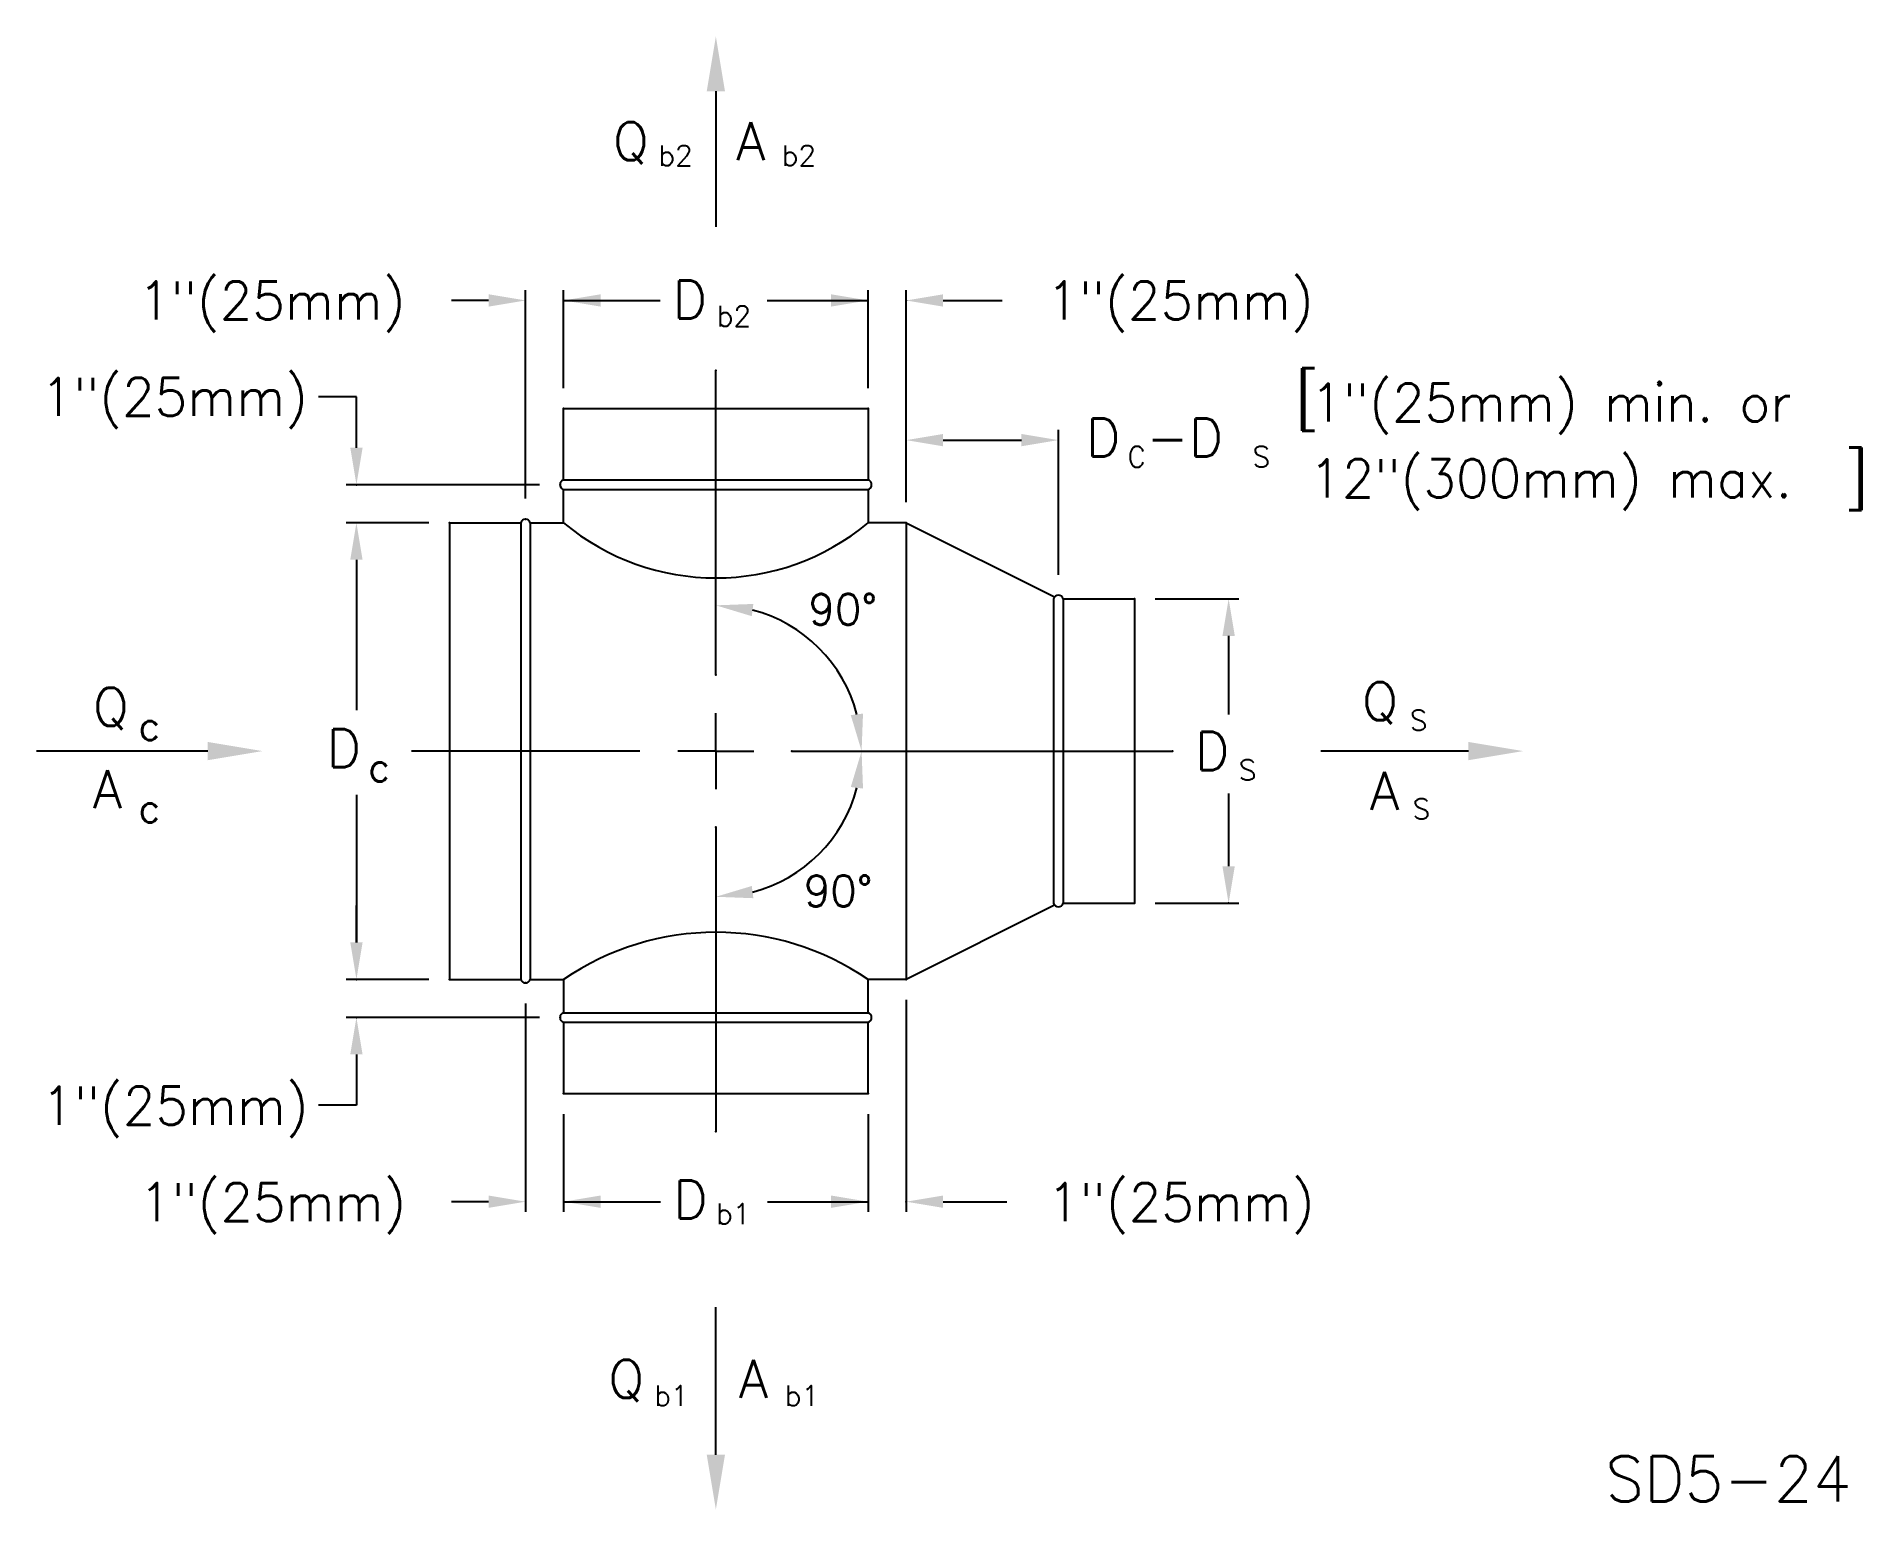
# Model space of a CAD drawing. Extents: x 1.29 to 10.17, y 0.38 to 7.54.
import ezdxf
from ezdxf.enums import TextEntityAlignment as Align

# ---------------------------------------------------------------- set-up
doc = ezdxf.new("R2010")
doc.units = 0
doc.header["$LTSCALE"] = 3
doc.header["$MEASUREMENT"] = 0
doc.layers.get('0').update_dxf_attribs({"linetype": 'CONTINUOUS'})
doc.layers.get('Defpoints').update_dxf_attribs({"linetype": 'CONTINUOUS'})
doc.layers.add('ALT', color=7, linetype='CONTINUOUS')
doc.layers.add('NUMBER', color=7, linetype='CONTINUOUS')
doc.styles.add('ROMANS', font='romans')
doc.dimstyles.get("Standard").update_dxf_attribs({"dimtxt": 0.18, "dimasz": 0.18, "dimexe": 0.18, "dimexo": 0.0625, "dimgap": 0.09, "dimtad": 0, "dimtih": 1, "dimtoh": 1, "dimdec": 4, "dimzin": 0, "dimdsep": 46, "dimtxsty": 'Standard', "dimcen": 0.09, "dimadec": 0, "dimazin": 0, "dimtfac": 1, "dimtdec": 4, "dimtofl": 0, "dimtmove": 0, "dimatfit": 3, "dimfxl": 0, "dimtolj": 1, "dimtzin": 0, "dimarcsym": 0})

# ---------------------------------------------------------------- blocks, each defined once
blk = doc.blocks.new('*D1')
at = {"layer": 'ALT', "color": 0, "lineweight": -2}
for p, q in [((5.5233, 5.2762), (5.5233, 5.6282)), ((6.2637, 4.9233), (6.2637, 5.6282)), ((5.7033, 5.5782), (6.0837, 5.5782))]:
    blk.add_line(p, q, dxfattribs=at)
at = {"layer": 'ALT', "color": 0}
for points in [[(5.7033, 5.6082), (5.7033, 5.5482), (5.5233, 5.5782)], [(6.0837, 5.6082), (6.0837, 5.5482), (6.2637, 5.5782)]]:
    blk.add_solid(points, dxfattribs=at)
at = {"layer": 'Defpoints', "color": 0}
for p in [(6.2637, 5.5782), (5.5233, 5.1762), (6.2637, 4.8233)]:
    blk.add_point(p, dxfattribs=at)
at = {"layer": 'ALT', "color": 0, "insert": (5.8935, 5.7582), "char_height": 0.18, "attachment_point": 5}
blk.add_mtext('\\A1;  ', dxfattribs=at)

msp = doc.modelspace()

# ---------------------------------------------------------------- linework, layer by layer
for p, q in [((4.59781, 7.27511), (4.59781, 6.61615)), ((4.59781, 4.43578), (4.59781, 5.91659)), ((3.8574, 5.73149), (5.33821, 5.73149)), ((3.8574, 5.38442), (3.8574, 5.73149)), ((5.33821, 5.73149), (5.33821, 5.38442)), ((3.8574, 5.38442), (5.33821, 5.38442)), ((3.8574, 5.17618), (3.8574, 5.33815)), ((3.8574, 5.33815), (5.33821, 5.33815)), ((5.33821, 5.33815), (5.33821, 5.17618)), ((3.3021, 5.17618), (3.3021, 2.95498)), ((3.3021, 5.17618), (3.64916, 5.17618)), ((3.64916, 5.17618), (3.64916, 2.95498)), ((3.69544, 5.17618), (3.69544, 2.95498)), ((3.69544, 5.17618), (3.8574, 5.17618)), ((5.52331, 5.17618), (5.33821, 5.17618)), ((5.52331, 5.17618), (5.52331, 2.95498)), ((5.52331, 5.17618), (6.24554, 4.81507)), ((6.24057, 4.80598), (6.24057, 3.32518)), ((6.28685, 4.80598), (6.63391, 4.80598)), ((6.28685, 4.80598), (6.28685, 3.32518)), ((6.63391, 4.80598), (6.63391, 3.32518)), ((4.59781, 4.06558), (4.59781, 4.25068)), ((2.12659, 4.06558), (1.29361, 4.06558)), ((4.2276, 4.06558), (3.117, 4.06558)), ((4.59781, 4.06558), (4.4127, 4.06558)), ((4.59781, 4.06558), (4.59781, 3.88048)), ((4.59781, 4.06558), (4.78291, 4.06558)), ((4.96801, 4.06558), (6.81901, 4.06558)), ((8.25781, 4.06558), (7.54084, 4.06558)), ((4.59781, 3.69538), (4.59781, 2.21457)), ((6.24554, 3.31609), (5.52331, 2.95498)), ((6.28685, 3.32518), (6.63391, 3.32518)), ((3.3021, 2.95498), (3.64916, 2.95498)), ((3.69544, 2.95498), (3.8574, 2.95498)), ((3.8574, 2.95498), (3.8574, 2.79301)), ((5.52331, 2.95498), (5.33821, 2.95498)), ((5.33821, 2.79301), (5.33821, 2.95498)), ((3.8574, 2.79301), (5.33821, 2.79301)), ((3.8574, 2.74674), (5.33821, 2.74674)), ((3.8574, 2.74674), (3.8574, 2.39967)), ((5.33821, 2.39967), (5.33821, 2.74674)), ((3.8574, 2.39967), (5.33821, 2.39967)), ((4.59781, 0.64272), (4.59781, 1.35965))]:
    msp.add_line(p, q)
at = {"linetype": 'ByBlock'}
for p, q in [((3.8574, 5.83149), (3.8574, 6.30762)), ((5.33821, 5.83149), (5.33821, 6.30762)), ((3.8574, 6.25762), (4.32622, 6.25762)), ((4.84726, 6.25762), (5.33821, 6.25762)), ((3.2021, 5.17618), (2.79963, 5.17618)), ((3.2021, 5.17618), (2.79963, 5.17618)), ((2.84963, 4.99618), (2.84963, 4.81618)), ((2.84963, 4.99618), (2.84963, 4.26425)), ((6.73391, 4.80598), (7.14171, 4.80598)), ((7.09171, 4.62598), (7.09171, 4.24354)), ((2.84963, 3.85235), (2.84963, 3.13498)), ((7.09171, 3.85944), (7.09171, 3.50518)), ((2.84963, 3.13498), (2.84963, 3.31498)), ((6.73391, 3.32518), (7.14171, 3.32518)), ((3.2021, 2.95498), (2.79963, 2.95498)), ((3.2021, 2.95498), (2.79963, 2.95498)), ((3.8574, 2.29967), (3.8574, 1.82354)), ((5.33821, 2.29967), (5.33821, 1.82354)), ((3.8574, 1.87354), (4.32788, 1.87354)), ((4.84921, 1.87354), (5.33821, 1.87354))]:
    msp.add_line(p, q, dxfattribs=at)
for centre, radius, start, end in [((3.86415, 5.36129), 0.0241, 106.260205, 253.739795), ((5.33146, 5.36129), 0.0241, 286.260205, 73.739795), ((3.6723, 5.16944), 0.0241, 16.260205, 163.739795), ((4.59781, 6.06355), 1.15569, 230.15903, 309.84097), ((6.26371, 4.79923), 0.0241, 16.260205, 163.739795), ((6.26371, 3.33193), 0.0241, 196.260205, 343.739795), ((4.59781, 1.87237), 1.31158, 55.631444, 124.368556), ((3.6723, 2.96172), 0.0241, 196.260205, 343.739795), ((3.86415, 2.76987), 0.0241, 106.260205, 253.739795), ((5.33146, 2.76987), 0.0241, 286.260205, 73.739795)]:
    msp.add_arc(centre, radius, start, end)
for start, end in [(14.588629, 75.411371), (284.588629, 345.411371)]:
    msp.add_arc((4.59781, 4.06558), 0.70885, start, end, dxfattribs=at)
for points in [[(4.55338, 7.27511), (4.64223, 7.27511), (4.59781, 7.54166)], [(2.12659, 4.11), (2.12659, 4.02116), (2.39314, 4.06558)], [(8.25781, 4.11), (8.25781, 4.02116), (8.52436, 4.06558)], [(4.55338, 0.64272), (4.64223, 0.64272), (4.59781, 0.37618)]]:
    msp.add_solid(points)
for points in [[(4.0374, 6.22762), (4.0374, 6.28762), (3.8574, 6.25762)], [(5.15821, 6.22762), (5.15821, 6.28762), (5.33821, 6.25762)], [(2.87963, 4.99618), (2.81963, 4.99618), (2.84963, 5.17618)], [(2.87963, 4.99618), (2.81963, 4.99618), (2.84963, 5.17618)], [(7.12171, 4.62598), (7.06171, 4.62598), (7.09171, 4.80598)], [(4.77254, 4.72182), (4.78016, 4.78133), (4.59781, 4.77443)], [(5.25404, 4.24031), (5.31356, 4.24793), (5.30666, 4.06558)], [(5.25404, 3.89085), (5.31356, 3.88323), (5.30666, 4.06558)], [(7.12171, 3.50518), (7.06171, 3.50518), (7.09171, 3.32518)], [(4.77254, 3.40934), (4.78016, 3.34983), (4.59781, 3.35673)], [(2.87963, 3.13498), (2.81963, 3.13498), (2.84963, 2.95498)], [(2.87963, 3.13498), (2.81963, 3.13498), (2.84963, 2.95498)], [(4.0374, 1.84354), (4.0374, 1.90354), (3.8574, 1.87354)], [(5.15821, 1.84354), (5.15821, 1.90354), (5.33821, 1.87354)]]:
    msp.add_solid(points, dxfattribs=at)
at = {"layer": 'ALT', "linetype": 'ByBlock'}
for p, q in [((3.6723, 5.29354), (3.6723, 6.30762)), ((5.52331, 5.27618), (5.52331, 6.30762)), ((3.4923, 6.25762), (3.3123, 6.25762)), ((5.70331, 6.25762), (5.88331, 6.25762)), ((5.88331, 6.25762), (5.99062, 6.25762)), ((2.84963, 5.61547), (2.84963, 5.78856)), ((2.84963, 5.54129), (2.84963, 5.61547)), ((3.74005, 5.36129), (2.79963, 5.36129)), ((5.52331, 2.85498), (5.52331, 1.82354)), ((3.74005, 2.76987), (2.79963, 2.76987)), ((3.6723, 2.83762), (3.6723, 1.82354)), ((2.84963, 2.58987), (2.84963, 2.51569)), ((2.84963, 2.51569), (2.84963, 2.3426)), ((3.4923, 1.87354), (3.3123, 1.87354)), ((5.70331, 1.87354), (5.88331, 1.87354)), ((5.88331, 1.87354), (6.01305, 1.87354))]:
    msp.add_line(p, q, dxfattribs=at)
at = {"layer": 'ALT'}
for p, q in [((2.84963, 5.78856), (2.66453, 5.78856)), ((2.84963, 2.3426), (2.66453, 2.3426))]:
    msp.add_line(p, q, dxfattribs=at)
at = {"layer": 'ALT', "linetype": 'ByBlock'}
msp.add_point((5.52331, 6.25762), dxfattribs=at)
for points in [[(3.4923, 6.22762), (3.4923, 6.28762), (3.6723, 6.25762)], [(5.70331, 6.22762), (5.70331, 6.28762), (5.52331, 6.25762)], [(2.87963, 5.54129), (2.81963, 5.54129), (2.84963, 5.36129)], [(2.87963, 2.58987), (2.81963, 2.58987), (2.84963, 2.76987)], [(3.4923, 1.84354), (3.4923, 1.90354), (3.6723, 1.87354)], [(5.70331, 1.84354), (5.70331, 1.90354), (5.52331, 1.87354)]]:
    msp.add_solid(points, dxfattribs=at)
at = {"layer": 'NUMBER', "linetype": 'ByBlock'}
for p in [(4.59781, 5.91659), (3.8574, 5.73149), (3.8574, 5.73149), (5.33821, 5.73149), (5.33821, 5.73149), (2.84963, 5.36129), (3.84005, 5.36129), (3.3021, 5.17618), (3.3021, 5.17618), (3.6723, 5.19354), (5.52331, 5.17618), (6.63391, 4.80598), (4.59781, 4.43578), (4.96801, 4.06558), (4.96801, 4.06558), (6.81901, 4.06558), (6.81901, 4.06558), (4.59781, 3.69538), (6.63391, 3.32518), (7.09171, 3.32518), (2.84963, 2.95498), (3.3021, 2.95498), (3.3021, 2.95498), (3.6723, 2.93762), (5.52331, 2.95498), (2.84963, 2.76987), (3.84005, 2.76987), (3.8574, 2.39967), (3.8574, 2.39967), (5.33821, 2.39967), (5.33821, 2.39967), (4.59781, 2.21457), (5.52331, 1.87354)]:
    msp.add_point(p, dxfattribs=at)

# ---------------------------------------------------------------- texts
at = {"style": 'ROMANS'}
for s, height, p in [('Q  ', 0.185101, (4.09665, 6.93965)), ('A  ', 0.185101, (4.69626, 6.93965)), ('D', 0.1851, (4.38803, 6.16966)), ('90%%d', 0.15, (5.04827, 4.68003)), ('Q', 0.1851, (1.56768, 4.18818)), ('Q', 0.1851, (7.74056, 4.21519)), ('D', 0.1851, (2.70515, 3.98665)), ('D', 0.1851, (6.92806, 3.97336)), ('A', 0.1851, (1.56768, 3.78819)), ('A', 0.1851, (7.77923, 3.78021)), ('90%%d', 0.15, (5.02584, 3.31017)), ('D', 0.1851, (4.39101, 1.7922)), ('Q ', 0.185101, (4.07476, 0.91863)), ('A', 0.1851, (4.71001, 0.91863))]:
    msp.add_text(s, height=height, dxfattribs=at).set_placement(p)
for s, height, p in [('b2', 0.1, (4.40157, 6.96213)), ('b2', 0.1, (5.00119, 6.96213)), ('b2', 0.1, (4.68567, 6.1817)), ('S', 0.1, (8.0155, 4.21519)), ('c', 0.13883, (1.84262, 4.18818)), ('c', 0.13883, (2.9606, 3.98665)), ('S', 0.1, (7.18351, 3.97336)), ('S', 0.1, (8.0295, 3.7839)), ('c', 0.13883, (1.84262, 3.78819)), ('b1', 0.1, (4.68162, 1.8149)), ('b1', 0.1, (4.3812, 0.92969)), ('b1', 0.1, (5.01645, 0.92969))]:
    msp.add_text(s, height=height, dxfattribs=at).set_placement(p, align=Align.MIDDLE)
at = {"layer": 'ALT', "style": 'ROMANS'}
for p in [(3.089, 6.16516), (7.50618, 6.16516), (2.61432, 5.69609), (2.61805, 2.24813), (3.09272, 1.77907), (7.5099, 1.77907)]:
    msp.add_text('1"(25mm)', height=0.185101, dxfattribs=at).set_placement(p, align=Align.RIGHT)
for s, height, p in [('[', 0.2, (7.41563, 5.69082)), ('1"(25mm) min. or', 0.1851008, (7.48964, 5.6684)), ('D -D', 0.185101, (6.39852, 5.49848)), ('12"(300mm) max.', 0.1851008, (7.48367, 5.29965)), (']', 0.2, (10.0841, 5.30435))]:
    msp.add_text(s, height=height, dxfattribs=at).set_placement(p)
for s, p in [('C', (6.64424, 5.49739)), ('S', (7.25092, 5.49739))]:
    msp.add_text(s, height=0.1, dxfattribs=at).set_placement(p, align=Align.MIDDLE)
at = {"layer": 'NUMBER', "style": 'ROMANS'}
msp.add_text('SD5-24', height=0.22, dxfattribs=at).set_placement((8.92389, 0.41546))

# ---------------------------------------------------------------- dimensions: what is measured, and where the dimension line sits
at = {"layer": 'ALT'}
dim = msp.add_linear_dim(base=(6.26371, 5.57816), p1=(5.52331, 5.17618), p2=(6.26371, 4.82334), text='  ', dimstyle='Standard', override={"dimexe": 0.05, "dimexo": 0.1, "dimtad": 1, "dimtih": 0, "dimtoh": 0, "dimtmove": 2}, dxfattribs=at)
dim.commit()
dim.dimension.update_dxf_attribs({"geometry": '*D1', "text_midpoint": (5.89351, 5.75816)})

doc.saveas('drawing.dxf')
